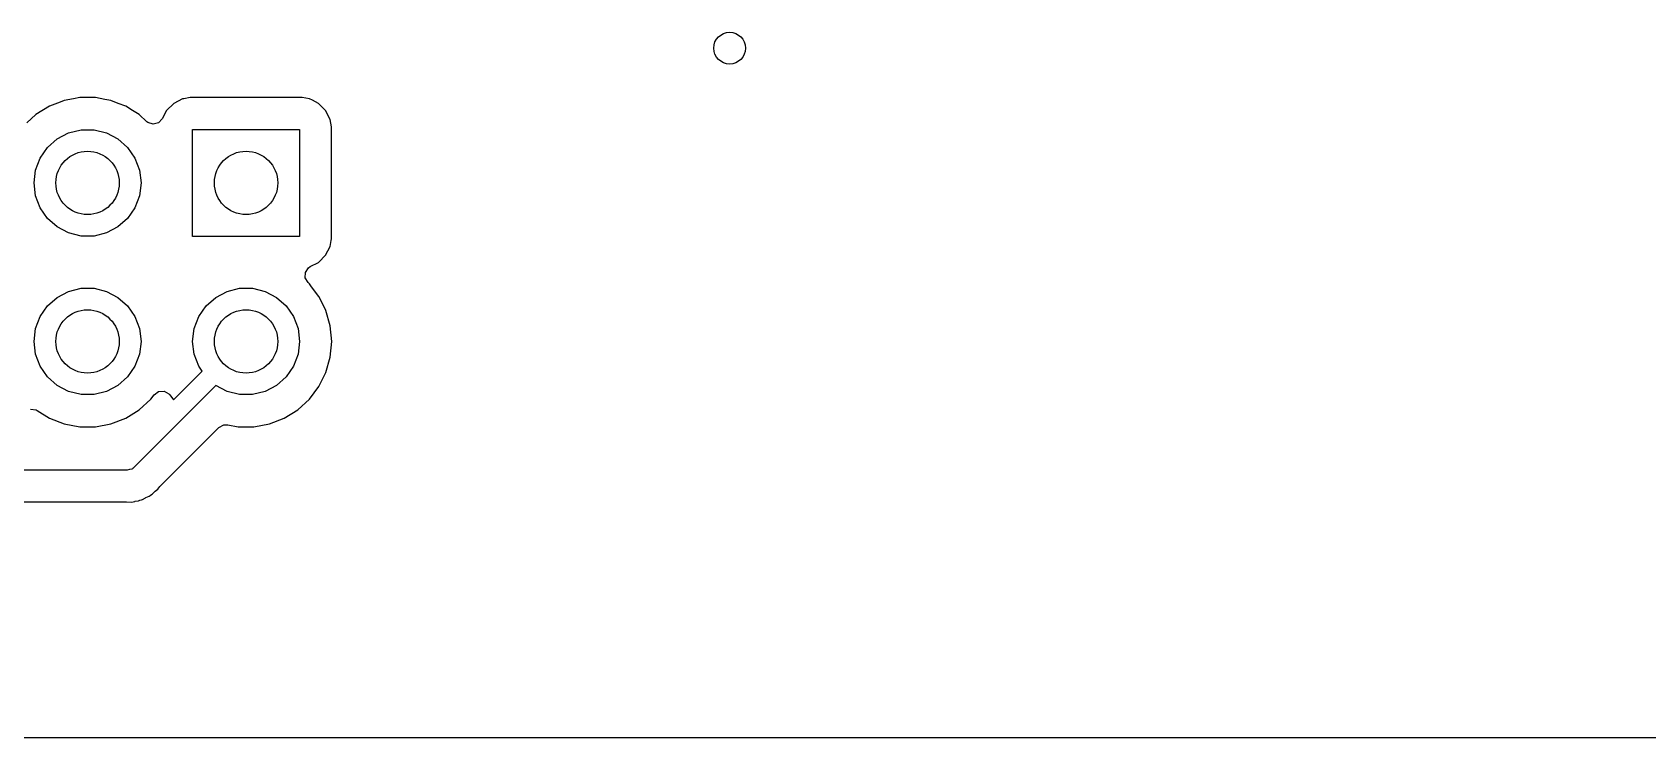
# Model space of a CAD drawing. Extents: x 0.79 to 7.48, y -4.92 to -0.79.
# Drawn here: x 1.508 to 2.31, y -4.921 to -4.571 of the extents above; entities that cross this region are included whole.
import ezdxf

# ---------------------------------------------------------------- set-up
doc = ezdxf.new("R2010")
doc.units = 0
doc.header["$MEASUREMENT"] = 0
doc.layers.add('BLACK', color=7, linetype='CONTINUOUS')

msp = doc.modelspace()

# ---------------------------------------------------------------- linework, layer by layer
at = {"layer": 'BLACK', "linetype": 'CONTINUOUS'}
for p, q in [((1.52175, -4.60556), (1.51648, -4.6076)), ((1.5238, -4.60477), (1.52175, -4.60556)), ((1.52844, -4.6039), (1.5238, -4.60477)), ((1.5238, -4.60477), (1.5238, -4.60477)), ((1.5238, -4.60477), (1.5238, -4.60477)), ((1.53151, -4.60333), (1.52844, -4.6039)), ((1.53936, -4.60333), (1.53151, -4.60333)), ((1.54396, -4.60419), (1.53936, -4.60333)), ((1.54707, -4.60477), (1.54396, -4.60419)), ((1.55071, -4.60618), (1.54707, -4.60477)), ((1.54707, -4.60477), (1.54707, -4.60477)), ((1.58267, -4.60391), (1.57821, -4.60618)), ((1.58317, -4.60383), (1.58267, -4.60391)), ((1.58636, -4.60333), (1.58317, -4.60383)), ((1.64199, -4.60333), (1.58636, -4.60333)), ((1.64568, -4.60391), (1.64199, -4.60333)), ((1.64711, -4.60464), (1.64568, -4.60391)), ((1.65013, -4.60618), (1.64711, -4.60464)), ((1.50981, -4.61173), (1.5053, -4.61584)), ((1.51648, -4.6076), (1.50981, -4.61173)), ((1.51648, -4.6076), (1.51648, -4.6076)), ((1.55439, -4.6076), (1.55071, -4.60618)), ((1.55779, -4.60971), (1.55439, -4.6076)), ((1.55439, -4.6076), (1.55439, -4.6076)), ((1.56106, -4.61173), (1.55779, -4.60971)), ((1.56493, -4.61526), (1.56106, -4.61173)), ((1.56106, -4.61173), (1.56106, -4.61173)), ((1.57468, -4.60971), (1.57256, -4.61387)), ((1.57821, -4.60618), (1.57468, -4.60971)), ((1.57468, -4.60971), (1.57468, -4.60971)), ((1.57821, -4.60618), (1.57821, -4.60618)), ((1.57821, -4.60618), (1.57821, -4.60618)), ((1.65366, -4.60971), (1.65013, -4.60618)), ((1.65013, -4.60618), (1.65013, -4.60618)), ((1.65013, -4.60618), (1.65013, -4.60618)), ((1.65593, -4.61416), (1.65366, -4.60971)), ((1.65366, -4.60971), (1.65366, -4.60971)), ((1.65366, -4.60971), (1.65366, -4.60971)), ((1.52034, -4.6238), (1.52601, -4.62082)), ((1.52601, -4.62082), (1.53223, -4.61929)), ((1.53223, -4.61929), (1.53864, -4.61929)), ((1.53864, -4.61929), (1.54486, -4.62082)), ((1.54486, -4.62082), (1.55053, -4.6238)), ((1.5654, -4.61564), (1.56493, -4.61526)), ((1.56801, -4.61653), (1.5654, -4.61564)), ((1.57068, -4.61587), (1.56801, -4.61653)), ((1.57256, -4.61387), (1.57068, -4.61587)), ((1.5876, -4.67224), (1.5876, -4.61909)), ((1.5876, -4.61909), (1.64075, -4.61909)), ((1.64075, -4.61909), (1.64075, -4.67224)), ((1.65652, -4.61785), (1.65593, -4.61416)), ((1.65652, -4.67349), (1.65652, -4.61785)), ((1.5119, -4.63332), (1.51554, -4.62805)), ((1.51554, -4.62805), (1.52034, -4.6238)), ((1.55053, -4.6238), (1.55532, -4.62805)), ((1.55532, -4.62805), (1.55896, -4.63332)), ((1.50963, -4.63931), (1.5119, -4.63332)), ((1.55896, -4.63332), (1.56124, -4.63931)), ((1.50886, -4.64567), (1.50963, -4.63931)), ((1.50963, -4.65203), (1.50886, -4.64567)), ((1.56124, -4.63931), (1.56201, -4.64567)), ((1.56201, -4.64567), (1.56124, -4.65203)), ((1.5119, -4.65802), (1.50963, -4.65203)), ((1.56124, -4.65203), (1.55896, -4.65802)), ((1.51554, -4.66329), (1.5119, -4.65802)), ((1.55896, -4.65802), (1.55532, -4.66329)), ((1.52034, -4.66754), (1.51554, -4.66329)), ((1.52601, -4.67052), (1.52034, -4.66754)), ((1.55053, -4.66754), (1.54486, -4.67052)), ((1.55532, -4.66329), (1.55053, -4.66754)), ((1.53223, -4.67205), (1.52601, -4.67052)), ((1.53864, -4.67205), (1.53223, -4.67205)), ((1.54486, -4.67052), (1.53864, -4.67205)), ((1.64075, -4.67224), (1.5876, -4.67224)), ((1.65366, -4.68163), (1.65593, -4.67718)), ((1.65593, -4.67718), (1.6564, -4.67424)), ((1.65593, -4.67718), (1.65593, -4.67718)), ((1.65593, -4.67718), (1.65593, -4.67718)), ((1.6564, -4.67424), (1.65652, -4.67349)), ((1.64605, -4.68724), (1.65013, -4.68516)), ((1.65013, -4.68516), (1.65025, -4.68504)), ((1.65025, -4.68504), (1.65366, -4.68163)), ((1.64355, -4.69285), (1.64362, -4.6901)), ((1.64498, -4.6952), (1.64355, -4.69285)), ((1.64362, -4.6901), (1.64516, -4.68782)), ((1.64516, -4.68782), (1.64605, -4.68724)), ((1.52034, -4.70254), (1.52601, -4.69956)), ((1.52601, -4.69956), (1.53223, -4.69803)), ((1.53223, -4.69803), (1.53864, -4.69803)), ((1.53864, -4.69803), (1.54486, -4.69956)), ((1.54486, -4.69956), (1.55053, -4.70254)), ((1.59908, -4.70254), (1.60475, -4.69956)), ((1.60475, -4.69956), (1.61097, -4.69803)), ((1.61097, -4.69803), (1.61738, -4.69803)), ((1.61738, -4.69803), (1.6236, -4.69956)), ((1.6236, -4.69956), (1.62927, -4.70254)), ((1.64549, -4.69566), (1.64498, -4.6952)), ((1.6456, -4.69576), (1.64549, -4.69566)), ((1.6467, -4.69722), (1.6456, -4.69576)), ((1.65033, -4.70202), (1.6467, -4.69722)), ((1.5119, -4.71206), (1.51554, -4.70679)), ((1.51554, -4.70679), (1.52034, -4.70254)), ((1.55053, -4.70254), (1.55532, -4.70679)), ((1.55532, -4.70679), (1.55896, -4.71206)), ((1.59064, -4.71206), (1.59428, -4.70679)), ((1.59428, -4.70679), (1.59908, -4.70254)), ((1.62927, -4.70254), (1.63406, -4.70679)), ((1.63406, -4.70679), (1.6377, -4.71206)), ((1.65324, -4.70787), (1.65033, -4.70202)), ((1.65033, -4.70202), (1.65033, -4.70202)), ((1.65383, -4.70905), (1.65324, -4.70787)), ((1.65597, -4.7166), (1.65383, -4.70905)), ((1.50963, -4.71805), (1.5119, -4.71206)), ((1.55896, -4.71206), (1.56124, -4.71805)), ((1.58837, -4.71805), (1.59064, -4.71206)), ((1.6377, -4.71206), (1.63998, -4.71805)), ((1.6567, -4.72441), (1.65597, -4.7166)), ((1.50886, -4.72441), (1.50963, -4.71805)), ((1.50963, -4.73077), (1.50886, -4.72441)), ((1.56124, -4.71805), (1.56201, -4.72441)), ((1.56201, -4.72441), (1.56124, -4.73077)), ((1.5876, -4.72441), (1.58837, -4.71805)), ((1.58837, -4.73077), (1.5876, -4.72441)), ((1.63998, -4.71805), (1.64075, -4.72441)), ((1.64075, -4.72441), (1.63998, -4.73077)), ((1.65597, -4.73222), (1.6567, -4.72441)), ((1.5119, -4.73676), (1.50963, -4.73077)), ((1.56124, -4.73077), (1.55896, -4.73676)), ((1.59064, -4.73676), (1.58837, -4.73077)), ((1.63998, -4.73077), (1.6377, -4.73676)), ((1.65383, -4.73977), (1.65597, -4.73222)), ((1.51554, -4.74203), (1.5119, -4.73676)), ((1.52034, -4.74628), (1.51554, -4.74203)), ((1.55532, -4.74203), (1.55053, -4.74628)), ((1.55896, -4.73676), (1.55532, -4.74203)), ((1.57815, -4.75347), (1.59237, -4.73926)), ((1.59237, -4.73926), (1.59064, -4.73676)), ((1.63406, -4.74203), (1.62927, -4.74628)), ((1.6377, -4.73676), (1.63406, -4.74203)), ((1.65033, -4.7468), (1.65383, -4.73977)), ((1.52601, -4.74926), (1.52034, -4.74628)), ((1.53223, -4.75079), (1.52601, -4.74926)), ((1.54486, -4.74926), (1.53864, -4.75079)), ((1.55053, -4.74628), (1.54486, -4.74926)), ((1.5992, -4.74634), (1.5586, -4.78694)), ((1.56845, -4.75095), (1.57066, -4.74931)), ((1.57066, -4.74931), (1.57341, -4.74912)), ((1.57341, -4.74912), (1.57582, -4.75045)), ((1.60475, -4.74926), (1.5992, -4.74634)), ((1.61097, -4.75079), (1.60475, -4.74926)), ((1.6236, -4.74926), (1.61738, -4.75079)), ((1.62927, -4.74628), (1.6236, -4.74926)), ((1.6456, -4.75306), (1.65033, -4.7468)), ((1.50711, -4.75807), (1.50984, -4.75842)), ((1.53864, -4.75079), (1.53223, -4.75079)), ((1.56106, -4.75834), (1.56686, -4.75306)), ((1.56686, -4.75306), (1.56845, -4.75095)), ((1.57582, -4.75045), (1.57624, -4.75095)), ((1.57624, -4.75095), (1.57815, -4.75347)), ((1.61738, -4.75079), (1.61097, -4.75079)), ((1.6398, -4.75834), (1.6456, -4.75306)), ((1.50984, -4.75842), (1.51044, -4.75874)), ((1.51044, -4.75874), (1.51648, -4.76248)), ((1.51648, -4.76248), (1.51648, -4.76248)), ((1.51648, -4.76248), (1.5238, -4.76531)), ((1.5238, -4.76531), (1.53151, -4.76675)), ((1.53936, -4.76675), (1.54707, -4.76531)), ((1.54707, -4.76531), (1.55439, -4.76248)), ((1.55439, -4.76248), (1.56106, -4.75834)), ((1.60071, -4.76713), (1.60313, -4.76581)), ((1.60313, -4.76581), (1.60506, -4.76578)), ((1.60506, -4.76578), (1.61025, -4.76675)), ((1.6181, -4.76675), (1.62581, -4.76531)), ((1.62581, -4.76531), (1.63313, -4.76248)), ((1.63313, -4.76248), (1.6398, -4.75834)), ((1.53151, -4.76675), (1.53151, -4.76675)), ((1.53151, -4.76675), (1.53936, -4.76675)), ((1.53936, -4.76675), (1.53936, -4.76675)), ((1.58438, -4.78346), (1.60071, -4.76713)), ((1.61025, -4.76675), (1.61025, -4.76675)), ((1.61025, -4.76675), (1.6181, -4.76675)), ((1.6181, -4.76675), (1.6181, -4.76675)), ((1.55512, -4.78839), (1.50046, -4.78839)), ((1.55629, -4.78804), (1.55512, -4.78839)), ((1.55748, -4.78778), (1.55629, -4.78804)), ((1.55768, -4.78763), (1.55748, -4.78778)), ((1.55778, -4.7876), (1.55768, -4.78763)), ((1.55789, -4.78747), (1.55778, -4.7876)), ((1.5586, -4.78694), (1.55789, -4.78747)), ((1.57129, -4.79655), (1.58438, -4.78346)), ((1.56909, -4.79876), (1.57038, -4.79772)), ((1.57038, -4.79772), (1.57076, -4.79718)), ((1.57076, -4.79718), (1.57129, -4.79655)), ((1.50203, -4.80415), (1.55476, -4.80415)), ((1.55476, -4.80415), (1.55725, -4.80424)), ((1.55725, -4.80424), (1.55886, -4.80385)), ((1.55886, -4.80385), (1.55911, -4.8038)), ((1.55911, -4.8038), (1.56075, -4.80357)), ((1.56075, -4.80357), (1.56135, -4.80331)), ((1.56135, -4.80331), (1.56214, -4.80305)), ((1.56214, -4.80305), (1.56278, -4.80289)), ((1.56278, -4.80289), (1.56423, -4.80208)), ((1.56423, -4.80208), (1.56445, -4.80197)), ((1.56445, -4.80197), (1.56597, -4.80131)), ((1.56597, -4.80131), (1.56648, -4.80089)), ((1.56648, -4.80089), (1.56717, -4.80043)), ((1.56717, -4.80043), (1.56774, -4.8001)), ((1.56774, -4.8001), (1.56891, -4.79893)), ((1.56891, -4.79893), (1.56909, -4.79876)), ((6.39236, -4.92124), (0.826878, -4.92124))]:
    msp.add_line(p, q, dxfattribs=at)
at = {"layer": 'BLACK'}
for centre, radius in [((1.85433, -4.57874), 0.007874), ((1.53543, -4.64567), 0.015748), ((1.61417, -4.64567), 0.015748), ((1.53543, -4.72441), 0.015748), ((1.61417, -4.72441), 0.015748)]:
    msp.add_circle(centre, radius, dxfattribs=at)

doc.saveas('drawing.dxf')
